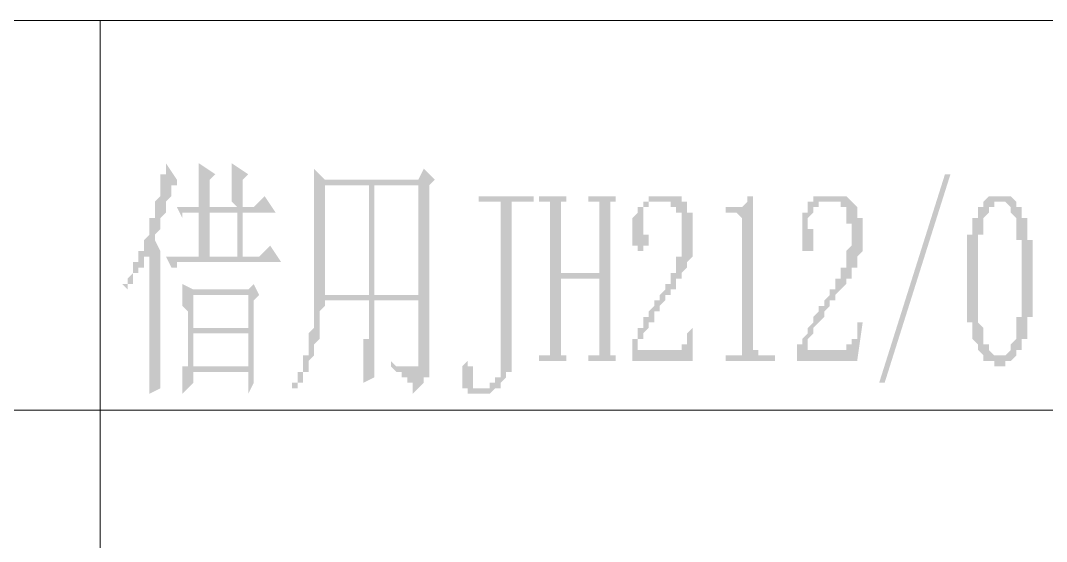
# Model space of a CAD drawing. Header units: millimetres. Extents: x 0 to 275, y 0 to 194.
# Drawn here: x 123.54 to 135.41, y 28.12 to 34.14 of the extents above; entities that cross this region are included whole.
import ezdxf

# ---------------------------------------------------------------- set-up
doc = ezdxf.new("R2010")
doc.units = ezdxf.units.MM

msp = doc.modelspace()

# ---------------------------------------------------------------- hatches: boundary and pattern name
h = msp.add_hatch(color=0)
h.paths.add_polyline_path([(125.73, 31.919333), (126.0475, 31.919333), (126.0475, 31.411333), (125.73, 31.411333)])
h.paths.add_polyline_path([(125.5395, 30.966833), (126.1745, 30.966833), (126.1745, 30.585833), (125.5395, 30.585833)])
h.paths.add_polyline_path([(125.5395, 30.522333), (126.1745, 30.522333), (126.1745, 30.141333), (125.5395, 30.141333)])
h.paths.add_polyline_path([(125.603, 31.982833), (125.349, 31.982833), (125.4125, 31.855833), (125.4125, 31.919333), (125.476, 31.919333), (125.5395, 31.919333), (125.603, 31.919333), (125.603, 31.411333), (125.222, 31.411333), (125.2855, 31.284333), (125.349, 31.284333), (125.349, 31.347833), (125.4125, 31.347833), (125.476, 31.347833), (126.5555, 31.347833), (126.4285, 31.538333), (126.3015, 31.411333), (126.111, 31.411333), (126.111, 31.919333), (126.492, 31.919333), (126.365, 32.109833), (126.238, 31.982833), (126.111, 31.982833), (126.111, 32.300333), (126.1745, 32.363833), (125.984, 32.490833), (125.984, 32.427333), (125.984, 32.363833), (125.984, 32.300333), (125.984, 32.236833), (125.984, 32.173333), (125.984, 32.109833), (125.984, 32.046333), (126.0475, 31.982833), (125.73, 31.982833), (125.73, 32.300333), (125.7935, 32.363833), (125.603, 32.490833), (125.603, 32.427333), (125.603, 32.363833), (125.603, 32.300333), (125.603, 32.236833), (125.603, 32.173333), (125.603, 32.109833), (125.603, 32.046333)])
h.paths.add_polyline_path([(125.4125, 29.823833), (125.5395, 29.950833), (125.5395, 30.077833), (126.1745, 30.077833), (126.1745, 29.823833), (126.238, 29.950833), (126.238, 30.014333), (126.238, 30.077833), (126.238, 30.141333), (126.238, 30.204833), (126.238, 30.268333), (126.238, 30.331833), (126.238, 30.395333), (126.238, 30.458833), (126.238, 30.522333), (126.238, 30.585833), (126.238, 30.649333), (126.238, 30.903333), (126.3015, 30.966833), (126.238, 31.093833), (126.1745, 31.030333), (125.5395, 31.030333), (125.4125, 31.093833), (125.4125, 31.030333), (125.4125, 30.966833), (125.4125, 30.903333), (125.4125, 30.839833), (125.476, 30.776333), (125.476, 30.712833), (125.476, 30.649333), (125.476, 30.585833), (125.476, 30.522333), (125.476, 30.458833), (125.476, 30.395333), (125.476, 30.331833), (125.476, 30.268333), (125.476, 30.204833), (125.476, 30.141333), (125.4125, 30.141333), (125.4125, 30.077833), (125.4125, 30.014333), (125.4125, 29.950833), (125.4125, 29.887333)])
h.paths.add_polyline_path([(125.1585, 31.474833), (125.095, 31.601833), (125.095, 31.665333), (125.1585, 31.728833), (125.1585, 31.792333), (125.1585, 31.855833), (125.222, 31.919333), (125.222, 31.982833), (125.222, 32.046333), (125.2855, 32.109833), (125.2855, 32.173333), (125.2855, 32.236833), (125.349, 32.236833), (125.349, 32.300333), (125.222, 32.490833), (125.222, 32.427333), (125.222, 32.363833), (125.1585, 32.363833), (125.1585, 32.300333), (125.1585, 32.236833), (125.1585, 32.173333), (125.1585, 32.109833), (125.095, 32.046333), (125.095, 31.982833), (125.095, 31.919333), (125.095, 31.855833), (125.0315, 31.855833), (125.0315, 31.792333), (125.0315, 31.728833), (125.0315, 31.665333), (124.968, 31.601833), (124.968, 31.538333), (124.968, 31.474833), (124.9045, 31.474833), (124.9045, 31.411333), (124.9045, 31.347833), (124.841, 31.347833), (124.841, 31.284333), (124.841, 31.220833), (124.7775, 31.157333), (124.7775, 31.093833), (124.714, 31.093833), (124.7775, 31.030333), (124.7775, 31.093833), (124.841, 31.093833), (124.841, 31.157333), (124.841, 31.220833), (124.9045, 31.220833), (124.9045, 31.284333), (124.968, 31.284333), (124.968, 31.347833), (124.968, 31.411333), (125.0315, 31.411333), (125.0315, 31.474833), (125.0315, 30.395333), (125.0315, 30.331833), (125.0315, 30.268333), (125.0315, 30.204833), (125.0315, 30.141333), (125.0315, 30.077833), (125.0315, 30.014333), (125.0315, 29.950833), (125.0315, 29.887333), (125.0315, 29.823833), (125.1585, 29.887333), (125.1585, 29.950833), (125.1585, 30.014333), (125.1585, 30.077833), (125.1585, 30.141333), (125.1585, 30.204833), (125.1585, 30.268333), (125.1585, 30.331833), (125.1585, 30.395333), (125.1585, 30.458833), (125.1585, 30.522333), (125.1585, 30.585833), (125.1585, 30.649333)])
h = msp.add_hatch(color=0)
h.paths.add_polyline_path([(127.635, 31.601833), (128.143, 31.601833), (128.143, 30.966833), (127.635, 30.966833)])
h.paths.add_polyline_path([(127.8255, 30.204833), (127.8255, 30.141333), (127.889, 30.077833), (127.9525, 30.077833), (127.9525, 30.014333), (128.016, 30.014333), (128.016, 29.950833), (128.0795, 29.950833), (128.0795, 29.887333), (128.0795, 29.823833), (128.143, 29.887333), (128.2065, 29.950833), (128.2065, 30.014333), (128.27, 30.014333), (128.27, 30.077833), (128.27, 30.141333), (128.27, 32.236833), (128.3335, 32.300333), (128.2065, 32.427333), (128.143, 32.300333), (127.0635, 32.300333), (126.9365, 32.427333), (126.9365, 32.363833), (126.9365, 32.300333), (126.9365, 32.236833), (126.9365, 32.173333), (126.9365, 32.109833), (126.9365, 32.046333), (126.9365, 31.982833), (126.9365, 31.919333), (126.9365, 31.855833), (126.9365, 31.792333), (126.9365, 31.728833), (126.9365, 31.665333), (126.9365, 31.601833), (126.9365, 31.538333), (126.9365, 31.474833), (126.9365, 31.411333), (126.9365, 31.347833), (126.9365, 31.284333), (126.9365, 31.220833), (126.9365, 31.157333), (126.9365, 31.093833), (126.9365, 31.030333), (126.9365, 30.966833), (126.9365, 30.903333), (126.9365, 30.839833), (126.9365, 30.776333), (126.9365, 30.712833), (126.9365, 30.649333), (126.9365, 30.585833), (126.873, 30.522333), (126.873, 30.458833), (126.873, 30.395333), (126.873, 30.331833), (126.873, 30.268333), (126.8095, 30.268333), (126.8095, 30.204833), (126.8095, 30.141333), (126.8095, 30.077833), (126.746, 30.077833), (126.746, 30.014333), (126.746, 29.950833), (126.6825, 29.950833), (126.6825, 29.887333), (126.746, 29.887333), (126.746, 29.950833), (126.8095, 29.950833), (126.8095, 30.014333), (126.8095, 30.077833), (126.873, 30.077833), (126.873, 30.141333), (126.873, 30.204833), (126.9365, 30.268333), (126.9365, 30.331833), (126.9365, 30.395333), (127, 30.458833), (127, 30.522333), (127, 30.585833), (127, 30.649333), (127, 30.712833), (127, 30.776333), (127.0635, 30.839833), (127.0635, 30.903333), (127.5715, 30.903333), (127.5715, 30.839833), (127.5715, 30.776333), (127.5715, 30.712833), (127.5715, 30.649333), (127.5715, 30.585833), (127.5715, 30.522333), (127.5715, 30.458833), (127.508, 30.458833), (127.508, 30.395333), (127.508, 30.331833), (127.508, 30.268333), (127.508, 30.204833), (127.508, 30.141333), (127.508, 30.077833), (127.508, 30.014333), (127.508, 29.950833), (127.635, 30.014333), (127.635, 30.077833), (127.635, 30.141333), (127.635, 30.204833), (127.635, 30.268333), (127.635, 30.331833), (127.635, 30.395333), (127.635, 30.458833), (127.635, 30.522333), (127.635, 30.585833), (127.635, 30.649333), (127.635, 30.712833), (127.635, 30.776333), (127.635, 30.839833), (127.635, 30.903333), (128.143, 30.903333), (128.143, 30.204833), (128.143, 30.141333), (128.0795, 30.141333), (128.016, 30.141333), (127.9525, 30.141333), (127.889, 30.141333)])
h.paths.add_polyline_path([(127.0635, 32.236833), (127.5715, 32.236833), (127.5715, 31.601833), (127.0635, 31.601833)])
h.paths.add_polyline_path([(127.635, 32.236833), (128.143, 32.236833), (128.143, 31.601833), (127.635, 31.601833)])
h.paths.add_polyline_path([(127.0635, 31.601833), (127.5715, 31.601833), (127.5715, 30.966833), (127.0635, 30.966833), (127.0635, 31.030333), (127.0635, 31.093833), (127.0635, 31.157333), (127.0635, 31.220833), (127.0635, 31.284333), (127.0635, 31.347833), (127.0635, 31.411333), (127.0635, 31.474833), (127.0635, 31.538333)])
h = msp.add_hatch(color=0)
h.dxf.hatch_style = 2
h.paths.add_polyline_path([(133.5405, 29.950833), (133.477, 29.950833), (134.239, 32.363833), (134.3025, 32.363833)])
h = msp.add_hatch(color=0)
h.dxf.hatch_style = 2
h.paths.add_polyline_path([(129.0955, 31.982833), (129.0955, 32.046333), (129.032, 32.046333), (128.8415, 32.046333), (128.8415, 32.109833), (129.4765, 32.109833), (129.4765, 32.046333), (129.286, 32.046333), (129.2225, 32.046333), (129.2225, 31.982833), (129.2225, 30.331833), (129.2225, 30.268333), (129.2225, 30.204833), (129.2225, 30.141333), (129.2225, 30.077833), (129.159, 30.077833), (129.159, 30.014333), (129.0955, 29.950833), (129.0955, 29.887333), (129.032, 29.887333), (128.9685, 29.823833), (128.905, 29.823833), (128.8415, 29.823833), (128.778, 29.823833), (128.7145, 29.823833), (128.7145, 29.887333), (128.651, 29.887333), (128.651, 29.950833), (128.651, 30.014333), (128.651, 30.077833), (128.651, 30.141333), (128.7145, 30.204833), (128.7145, 30.141333), (128.778, 30.141333), (128.778, 30.077833), (128.778, 30.014333), (128.778, 29.950833), (128.778, 29.887333), (128.8415, 29.887333), (128.905, 29.887333), (128.9685, 29.887333), (128.9685, 29.950833), (129.032, 29.950833), (129.032, 30.014333), (129.0955, 30.014333), (129.0955, 30.077833), (129.0955, 30.141333), (129.0955, 30.204833), (129.0955, 30.268333), (129.0955, 30.331833)])
h = msp.add_hatch(color=0)
h.dxf.hatch_style = 2
h.paths.add_polyline_path([(130.3655, 30.331833), (130.3655, 30.268333), (130.429, 30.268333), (130.429, 30.204833), (130.1115, 30.204833), (130.1115, 30.268333), (130.175, 30.268333), (130.2385, 30.268333), (130.2385, 30.331833), (130.2385, 31.157333), (129.794, 31.157333), (129.794, 30.331833), (129.794, 30.268333), (129.8575, 30.268333), (129.8575, 30.204833), (129.54, 30.204833), (129.54, 30.268333), (129.6035, 30.268333), (129.667, 30.268333), (129.667, 30.331833), (129.667, 31.982833), (129.667, 32.046333), (129.6035, 32.046333), (129.54, 32.046333), (129.54, 32.109833), (129.8575, 32.109833), (129.8575, 32.046333), (129.794, 32.046333), (129.794, 31.982833), (129.794, 31.220833), (130.2385, 31.220833), (130.2385, 31.982833), (130.2385, 32.046333), (130.175, 32.046333), (130.1115, 32.046333), (130.1115, 32.109833), (130.429, 32.109833), (130.429, 32.046333), (130.3655, 32.046333), (130.3655, 31.982833)])
h = msp.add_hatch(color=0)
h.dxf.hatch_style = 2
h.paths.add_polyline_path([(131.191, 31.665333), (131.191, 31.728833), (131.191, 31.792333), (131.191, 31.855833), (131.191, 31.919333), (131.1275, 31.919333), (131.1275, 31.982833), (131.064, 31.982833), (131.064, 32.046333), (131.0005, 32.046333), (130.937, 32.046333), (130.8735, 32.046333), (130.81, 32.046333), (130.81, 31.982833), (130.7465, 31.982833), (130.7465, 31.919333), (130.7465, 31.855833), (130.7465, 31.792333), (130.7465, 31.728833), (130.7465, 31.665333), (130.81, 31.665333), (130.81, 31.601833), (130.81, 31.538333), (130.7465, 31.538333), (130.7465, 31.474833), (130.683, 31.474833), (130.683, 31.538333), (130.6195, 31.538333), (130.6195, 31.601833), (130.6195, 31.665333), (130.6195, 31.728833), (130.6195, 31.792333), (130.6195, 31.855833), (130.683, 31.919333), (130.683, 31.982833), (130.7465, 31.982833), (130.7465, 32.046333), (130.81, 32.046333), (130.81, 32.109833), (130.8735, 32.109833), (130.937, 32.109833), (131.0005, 32.109833), (131.064, 32.109833), (131.1275, 32.109833), (131.191, 32.109833), (131.191, 32.046333), (131.2545, 32.046333), (131.2545, 31.982833), (131.2545, 31.919333), (131.318, 31.919333), (131.318, 31.855833), (131.318, 31.792333), (131.318, 31.728833), (131.318, 31.665333), (131.318, 31.601833), (131.318, 31.538333), (131.318, 31.474833), (131.318, 31.411333), (131.2545, 31.347833), (131.2545, 31.284333), (131.191, 31.220833), (131.191, 31.157333), (131.1275, 31.157333), (131.1275, 31.093833), (131.1275, 31.030333), (131.064, 31.030333), (131.064, 30.966833), (131.0005, 30.966833), (131.0005, 30.903333), (130.937, 30.839833), (130.937, 30.776333), (130.8735, 30.776333), (130.8735, 30.712833), (130.8735, 30.649333), (130.81, 30.649333), (130.81, 30.585833), (130.7465, 30.522333), (130.7465, 30.458833), (130.683, 30.458833), (130.683, 30.395333), (130.683, 30.331833), (131.1275, 30.331833), (131.191, 30.331833), (131.191, 30.395333), (131.2545, 30.395333), (131.2545, 30.458833), (131.2545, 30.522333), (131.318, 30.585833), (131.318, 30.649333), (131.318, 30.204833), (130.6195, 30.204833), (130.6195, 30.331833), (130.6195, 30.395333), (130.6195, 30.458833), (130.683, 30.458833), (130.683, 30.522333), (130.683, 30.585833), (130.7465, 30.585833), (130.7465, 30.649333), (130.7465, 30.712833), (130.81, 30.712833), (130.81, 30.776333), (130.8735, 30.839833), (130.8735, 30.903333), (130.937, 30.903333), (130.937, 30.966833), (131.0005, 31.030333), (131.0005, 31.093833), (131.064, 31.093833), (131.064, 31.157333), (131.064, 31.220833), (131.1275, 31.220833), (131.1275, 31.284333), (131.1275, 31.347833), (131.1275, 31.411333), (131.191, 31.411333), (131.191, 31.474833), (131.191, 31.538333), (131.191, 31.601833)])
h = msp.add_hatch(color=0)
h.dxf.hatch_style = 2
h.paths.add_polyline_path([(132.0165, 32.109833), (132.0165, 30.458833), (132.0165, 30.395333), (132.0165, 30.331833), (132.08, 30.331833), (132.08, 30.268333), (132.1435, 30.268333), (132.2705, 30.268333), (132.2705, 30.204833), (131.699, 30.204833), (131.699, 30.268333), (131.7625, 30.268333), (131.826, 30.268333), (131.8895, 30.268333), (131.8895, 30.331833), (131.8895, 30.395333), (131.8895, 30.458833), (131.8895, 31.792333), (131.8895, 31.855833), (131.826, 31.919333), (131.699, 31.919333), (131.699, 31.982833), (131.7625, 31.982833), (131.826, 31.982833), (131.8895, 31.982833), (131.953, 32.046333), (131.953, 32.109833)])
h = msp.add_hatch(color=0)
h.dxf.hatch_style = 2
h.paths.add_polyline_path([(133.1595, 31.665333), (133.1595, 31.728833), (133.1595, 31.792333), (133.096, 31.792333), (133.096, 31.855833), (133.096, 31.919333), (133.096, 31.982833), (133.0325, 31.982833), (133.0325, 32.046333), (132.969, 32.046333), (132.9055, 32.046333), (132.842, 32.046333), (132.7785, 32.046333), (132.7785, 31.982833), (132.715, 31.982833), (132.715, 31.919333), (132.6515, 31.855833), (132.6515, 31.792333), (132.6515, 31.728833), (132.715, 31.728833), (132.715, 31.665333), (132.715, 31.601833), (132.715, 31.538333), (132.715, 31.474833), (132.6515, 31.474833), (132.588, 31.474833), (132.588, 31.538333), (132.588, 31.601833), (132.588, 31.665333), (132.588, 31.728833), (132.588, 31.792333), (132.588, 31.855833), (132.588, 31.919333), (132.6515, 31.919333), (132.6515, 31.982833), (132.6515, 32.046333), (132.715, 32.046333), (132.715, 32.109833), (132.7785, 32.109833), (132.842, 32.109833), (132.9055, 32.109833), (132.969, 32.109833), (133.0325, 32.109833), (133.096, 32.109833), (133.1595, 32.046333), (133.223, 31.982833), (133.223, 31.919333), (133.223, 31.855833), (133.2865, 31.855833), (133.2865, 31.792333), (133.2865, 31.728833), (133.2865, 31.665333), (133.2865, 31.601833), (133.2865, 31.538333), (133.2865, 31.474833), (133.223, 31.411333), (133.223, 31.347833), (133.223, 31.284333), (133.1595, 31.284333), (133.1595, 31.220833), (133.1595, 31.157333), (133.096, 31.157333), (133.096, 31.093833), (133.0325, 31.030333), (132.969, 30.966833), (132.969, 30.903333), (132.9055, 30.903333), (132.9055, 30.839833), (132.842, 30.776333), (132.842, 30.712833), (132.7785, 30.649333), (132.715, 30.585833), (132.715, 30.522333), (132.6515, 30.458833), (132.6515, 30.395333), (132.6515, 30.331833), (133.096, 30.331833), (133.096, 30.395333), (133.1595, 30.395333), (133.1595, 30.458833), (133.223, 30.458833), (133.223, 30.522333), (133.223, 30.585833), (133.223, 30.649333), (133.2865, 30.649333), (133.223, 30.204833), (132.5245, 30.204833), (132.5245, 30.331833), (132.5245, 30.395333), (132.588, 30.395333), (132.588, 30.458833), (132.6515, 30.522333), (132.6515, 30.585833), (132.715, 30.649333), (132.715, 30.712833), (132.7785, 30.776333), (132.7785, 30.839833), (132.842, 30.839833), (132.842, 30.903333), (132.9055, 30.966833), (132.9055, 31.030333), (132.969, 31.030333), (132.969, 31.093833), (132.969, 31.157333), (133.0325, 31.157333), (133.0325, 31.220833), (133.0325, 31.284333), (133.096, 31.284333), (133.096, 31.347833), (133.096, 31.411333), (133.096, 31.474833), (133.1595, 31.538333), (133.1595, 31.601833)])
h = msp.add_hatch(color=0)
h.paths.add_polyline_path([(134.874, 32.046333), (134.8105, 32.046333), (134.8105, 31.982833), (134.747, 31.982833), (134.747, 31.919333), (134.6835, 31.855833), (134.6835, 31.792333), (134.6835, 31.728833), (134.6835, 31.665333), (134.62, 31.665333), (134.62, 31.601833), (134.62, 31.538333), (134.62, 31.474833), (134.62, 31.411333), (134.62, 31.347833), (134.62, 31.284333), (134.62, 31.220833), (134.62, 31.157333), (134.62, 31.093833), (134.62, 31.030333), (134.62, 30.966833), (134.62, 30.903333), (134.62, 30.839833), (134.62, 30.776333), (134.62, 30.712833), (134.62, 30.649333), (134.6835, 30.585833), (134.6835, 30.522333), (134.6835, 30.458833), (134.6835, 30.395333), (134.747, 30.395333), (134.747, 30.331833), (134.8105, 30.268333), (134.874, 30.268333), (134.9375, 30.268333), (135.001, 30.331833), (135.001, 30.395333), (135.0645, 30.458833), (135.0645, 30.522333), (135.0645, 30.585833), (135.0645, 30.649333), (135.0645, 30.712833), (135.128, 30.712833), (135.128, 30.776333), (135.128, 30.839833), (135.128, 30.903333), (135.128, 30.966833), (135.128, 31.030333), (135.128, 31.093833), (135.128, 31.157333), (135.128, 31.220833), (135.128, 31.284333), (135.128, 31.347833), (135.128, 31.411333), (135.128, 31.474833), (135.128, 31.538333), (135.128, 31.601833), (135.0645, 31.601833), (135.0645, 31.665333), (135.0645, 31.728833), (135.0645, 31.792333), (135.0645, 31.855833), (135.001, 31.919333), (135.001, 31.982833), (134.9375, 32.046333)])
h.paths.add_polyline_path([(134.874, 30.141333), (134.8105, 30.141333), (134.8105, 30.204833), (134.747, 30.204833), (134.6835, 30.204833), (134.6835, 30.268333), (134.62, 30.331833), (134.62, 30.395333), (134.5565, 30.458833), (134.5565, 30.522333), (134.5565, 30.585833), (134.5565, 30.649333), (134.493, 30.649333), (134.493, 30.712833), (134.493, 30.776333), (134.493, 30.839833), (134.493, 30.903333), (134.493, 30.966833), (134.493, 31.030333), (134.493, 31.093833), (134.493, 31.157333), (134.493, 31.220833), (134.493, 31.284333), (134.493, 31.347833), (134.493, 31.411333), (134.493, 31.474833), (134.493, 31.538333), (134.493, 31.601833), (134.493, 31.665333), (134.5565, 31.665333), (134.5565, 31.728833), (134.5565, 31.792333), (134.5565, 31.855833), (134.62, 31.855833), (134.62, 31.919333), (134.62, 31.982833), (134.6835, 31.982833), (134.6835, 32.046333), (134.747, 32.109833), (134.8105, 32.109833), (134.874, 32.109833), (134.9375, 32.109833), (135.001, 32.109833), (135.0645, 32.046333), (135.0645, 31.982833), (135.128, 31.982833), (135.128, 31.919333), (135.128, 31.855833), (135.1915, 31.855833), (135.1915, 31.792333), (135.1915, 31.728833), (135.1915, 31.665333), (135.1915, 31.601833), (135.255, 31.601833), (135.255, 31.538333), (135.255, 31.474833), (135.255, 31.411333), (135.255, 31.347833), (135.255, 31.284333), (135.255, 31.220833), (135.255, 31.157333), (135.255, 31.093833), (135.255, 31.030333), (135.255, 30.966833), (135.255, 30.903333), (135.255, 30.839833), (135.255, 30.776333), (135.255, 30.712833), (135.1915, 30.712833), (135.1915, 30.649333), (135.1915, 30.585833), (135.1915, 30.522333), (135.1915, 30.458833), (135.128, 30.458833), (135.128, 30.395333), (135.128, 30.331833), (135.0645, 30.331833), (135.0645, 30.268333), (135.001, 30.204833), (134.9375, 30.204833), (134.9375, 30.141333)])

# ---------------------------------------------------------------- linework, layer by layer
at = {"color": 0, "lineweight": 0}
for points in [[(65.532, 34.141833), (136.779, 34.141833)], [(124.46, 34.141833), (124.46, 6.900333)], [(65.532, 29.633333), (136.779, 29.633333)]]:
    msp.add_lwpolyline(points, dxfattribs=at)

doc.saveas('drawing.dxf')
